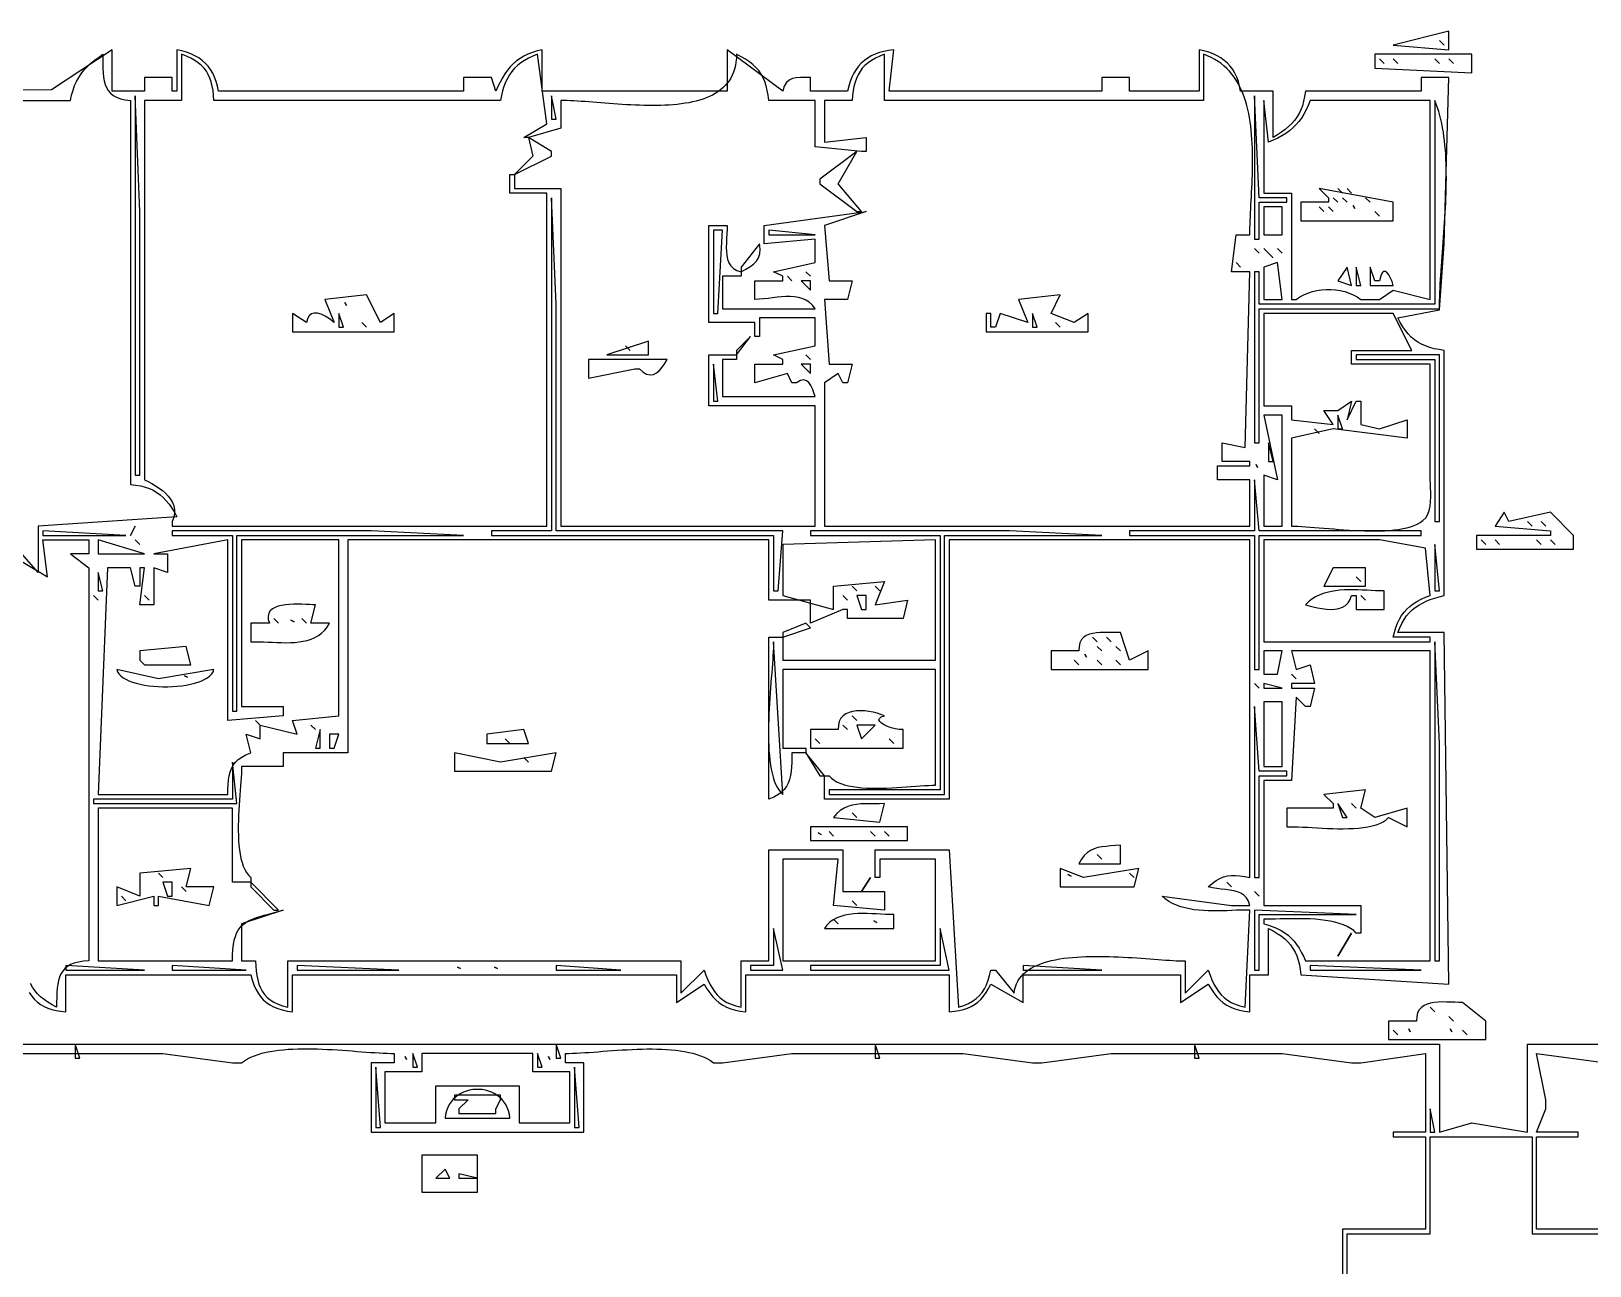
# Model space of a CAD drawing. Extents: x 0 to 1224, y 0 to 792.
# Drawn here: x 230.5 to 567.5, y 283.1 to 550 of the extents above; entities that cross this region are included whole.
import ezdxf

# ---------------------------------------------------------------- set-up
doc = ezdxf.new("R2010")
doc.units = 0
doc.layers.add('C7', color=7, linetype='CONTINUOUS')

msp = doc.modelspace()

# ---------------------------------------------------------------- linework, layer by layer
at = {"layer": 'C7'}
for points in [[(525, 547), (537, 546), (537, 550), (525, 547)], [(230.0446, 342.1351), (230.6078, 341.3561), (231.2063, 340.6724), (231.8463, 340.0786), (232.5338, 339.5696), (233.2751, 339.14), (234.0761, 338.7847), (234.9429, 338.4983), (235.8818, 338.2755), (236.8988, 338.1112), (238, 338), (238, 346), (278, 346), (278.3066, 344.8731), (278.6647, 343.8418), (279.0779, 342.9034), (279.5495, 342.0549), (280.0831, 341.2935), (280.6821, 340.6165), (281.3501, 340.0209), (282.0904, 339.504), (282.9066, 339.0628), (283.8022, 338.6947), (284.7806, 338.3967), (285.8454, 338.1661), (287, 338), (287, 346), (370, 346), (370, 340), (376, 344), (376.599, 342.9773), (377.2147, 342.0691), (377.8561, 341.2691), (378.5322, 340.5708), (379.2521, 339.968), (380.0249, 339.4543), (380.8597, 339.0233), (381.7656, 338.6687), (382.7515, 338.3842), (383.8266, 338.1634), (385, 338), (385, 346), (429, 346), (429, 338), (430.1011, 338.1112), (431.1181, 338.2755), (432.0569, 338.4983), (432.9238, 338.7847), (433.7248, 339.14), (434.466, 339.5696), (435.1536, 340.0786), (435.7936, 340.6724), (436.3921, 341.3561), (436.9552, 342.1351), (437.4892, 343.0146), (438, 344), (445, 340), (445, 346), (479, 346), (479, 340), (485, 344), (485.599, 342.9773), (486.2147, 342.0691), (486.8561, 341.2691), (487.5322, 340.5708), (488.2521, 339.968), (489.025, 339.4543), (489.8598, 339.0233), (490.7656, 338.6687), (491.7515, 338.3842), (492.8266, 338.1634), (494, 338), (494, 346), (498, 346), (498, 356), (499.0088, 355.4907), (499.931, 354.9541), (500.7687, 354.3856), (501.5243, 353.781), (502.1999, 353.136), (502.7979, 352.4462), (503.3205, 351.7072), (503.77, 350.9149), (504.1487, 350.0647), (504.4587, 349.1525), (504.7024, 348.1738), (504.8821, 347.1244), (505, 346), (537, 344), (536, 420), (526, 420), (526.3984, 421.0301), (526.8423, 421.9657), (527.3323, 422.8128), (527.8694, 423.5772), (528.4543, 424.265), (529.0877, 424.8823), (529.7705, 425.435), (530.5035, 425.9291), (531.2875, 426.3707), (532.1233, 426.7657), (533.0116, 427.1201), (533.9533, 427.4399), (534.9491, 427.7312), (536, 428), (536, 481), (534.8973, 481.1522), (533.8625, 481.3575), (532.8923, 481.6191), (531.9832, 481.9399), (531.132, 482.323), (530.3352, 482.7714), (529.5895, 483.2884), (528.8915, 483.8769), (528.238, 484.54), (527.6254, 485.2808), (527.0504, 486.1023), (526.5097, 487.0077), (526, 488), (534.972229, 489.742279), (536, 504), (537, 540), (531, 540), (531, 537), (506, 537), (505.842, 535.8801), (505.6267, 534.8466), (505.3525, 533.8918), (505.0177, 533.0081), (504.6207, 532.188), (504.1596, 531.4237), (503.6329, 530.7077), (503.0388, 530.0324), (502.3758, 529.3902), (501.6421, 528.7734), (500.836, 528.1745), (499.9558, 527.5859), (499, 527), (499, 537), (492, 537), (491.791, 538.0953), (491.5155, 539.1119), (491.1734, 540.0521), (490.7647, 540.9181), (490.2893, 541.7123), (489.7471, 542.4368), (489.1381, 543.094), (488.4623, 543.6862), (487.7195, 544.2155), (486.9098, 544.6844), (486.033, 545.095), (485.0892, 545.4496), (484.0782, 545.7505), (483, 546), (483, 537), (468, 537), (468, 540), (462, 540), (462, 537), (416, 537), (417, 546), (415.9, 545.8453), (414.8651, 545.6329), (413.8944, 545.3614), (412.9873, 545.0295), (412.1431, 544.6357), (411.361, 544.1788), (410.6404, 543.6574), (409.9804, 543.07), (409.3804, 542.4155), (408.8397, 541.6923), (408.3576, 540.8992), (407.9332, 540.0347), (407.566, 539.0976), (407.2551, 538.0865), (407, 537), (399, 537), (399, 540), (397.855, 540.0067), (396.8174, 540.004), (395.8901, 539.942), (395.0755, 539.7709), (394.3766, 539.441), (393.7959, 538.9024), (393.3361, 538.1053), (393, 537), (381, 546), (381, 537), (341, 537), (341, 546), (339.8964, 545.7405), (338.8692, 545.4235), (337.9142, 545.0486), (337.0273, 544.6155), (336.2044, 544.1238), (335.4414, 543.5731), (334.7342, 542.963), (334.0787, 542.2932), (333.4707, 541.5634), (332.9061, 540.773), (332.3809, 539.9219), (331.8908, 539.0096), (331.4319, 538.0357), (331, 537), (330, 540), (324, 540), (324, 537), (271, 537), (270.791, 538.0953), (270.5155, 539.1119), (270.1734, 540.0521), (269.7647, 540.9181), (269.2893, 541.7123), (268.7471, 542.4368), (268.1381, 543.094), (267.4623, 543.6862), (266.7195, 544.2155), (265.9098, 544.6844), (265.033, 545.095), (264.0892, 545.4496), (263.0782, 545.7505), (262, 546), (262, 537), (261, 537), (261, 540), (255, 540), (255, 537), (248, 537), (248, 546), (234.895065, 537.317871), (192, 537)], [(535, 548), (536, 547), (535, 548)], [(147, 535), (239, 535), (239.2455, 536.1633), (239.5435, 537.2358), (239.8968, 538.2266), (240.3079, 539.145), (240.7795, 540.0003), (241.3144, 540.8017), (241.9151, 541.5587), (242.5844, 542.2803), (243.3248, 542.976), (244.1391, 543.655), (245.0299, 544.3265), (246, 545), (245.9979, 543.9253), (245.9986, 542.8928), (246.0146, 541.9062), (246.0586, 540.9692), (246.1431, 540.0854), (246.2809, 539.2588), (246.4845, 538.4928), (246.7666, 537.7914), (247.1399, 537.1581), (247.6168, 536.5969), (248.2102, 536.1112), (248.9325, 535.705), (249.7965, 535.3819), (250.8148, 535.1456), (252, 535), (252, 452), (253.131, 451.8798), (254.1786, 451.6955), (255.149, 451.4456), (256.0486, 451.1285), (256.8838, 450.7427), (257.6607, 450.2867), (258.3857, 449.7589), (259.0652, 449.1579), (259.7054, 448.482), (260.3127, 447.7298), (260.8933, 446.8998), (261.4536, 445.9903), (262, 445), (232, 443), (232, 433), (225, 441)], [(263, 545), (263, 535), (255, 535), (255, 453), (255.7907, 452.6125), (256.5882, 452.1864), (257.3767, 451.7215), (258.1407, 451.2176), (258.8647, 450.6746), (259.5329, 450.0922), (260.1297, 449.4704), (260.6397, 448.809), (261.0471, 448.1078), (261.3363, 447.3667), (261.4919, 446.5855), (261.498, 445.7641), (261.3393, 444.9023), (261, 444), (261, 443), (342, 443), (342, 515), (334, 515), (334, 519), (335, 519), (335, 516), (345, 516), (345, 443), (400, 443), (400, 469), (377, 469), (377, 480), (383, 480), (383, 479), (380, 479), (380, 471), (400, 471), (399.729, 471.8417), (399.4187, 472.6613), (399.056, 473.4032), (398.6278, 474.0118), (398.1211, 474.4313), (397.523, 474.6063), (396.8202, 474.4811), (396, 474), (395, 474), (394, 476), (387, 474), (387, 478), (393, 478), (393, 479), (391, 480), (400, 482), (400, 488), (388, 488), (388, 484), (387, 484), (387, 487), (377, 487), (377, 508), (381, 508), (380.9782, 507.1062), (380.926, 506.1746), (380.8632, 505.221), (380.8095, 504.2614), (380.7848, 503.312), (380.8087, 502.3886), (380.9011, 501.5074), (381.0817, 500.6842), (381.3703, 499.9351), (381.7867, 499.2762), (382.3506, 498.7233), (383.0817, 498.2926), (384, 498), (384, 497), (380, 497), (380, 490), (400, 490), (399.4055, 490.7744), (398.7408, 491.3909), (398.0131, 491.8646), (397.2295, 492.211), (396.3974, 492.4452), (395.524, 492.5828), (394.6165, 492.639), (393.6822, 492.6292), (392.7284, 492.5687), (391.7622, 492.4729), (390.7909, 492.357), (389.8218, 492.2364), (388.8621, 492.1265), (387.9191, 492.0425), (387, 492), (387, 496), (393, 496), (393, 497), (391, 498), (400, 500), (400, 505), (389, 504), (389, 508), (411, 511), (402, 508), (403, 496), (408, 496), (407, 492), (402, 492), (403, 478), (408, 478), (407, 474), (406, 474), (405, 476), (402, 474), (402, 443), (494, 443), (494, 453), (487, 453), (487, 456), (494, 456), (494, 457), (488, 457), (488, 461), (493, 460), (494, 498), (490, 498), (491, 506), (494, 506), (494.0051, 506.7297), (494.0196, 507.4847), (494.0424, 508.2635), (494.0724, 509.0648), (494.1083, 509.887), (494.149, 510.7287), (494.1934, 511.5886), (494.2403, 512.4651), (494.2885, 513.3568), (494.3368, 514.2623), (494.3842, 515.1801), (494.4294, 516.1089), (494.4713, 517.0471), (494.5088, 517.9933), (494.5406, 518.9462), (494.5656, 519.9042), (494.5827, 520.8659), (494.5907, 521.8299), (494.5884, 522.7947), (494.5747, 523.7589), (494.5485, 524.7211), (494.5084, 525.6798), (494.4535, 526.6336), (494.3826, 527.5811), (494.2944, 528.5208), (494.1878, 529.4513), (494.0617, 530.3711), (493.915, 531.2788), (493.7463, 532.1729), (493.5547, 533.0521), (493.3389, 533.9149), (493.0977, 534.7598), (492.8301, 535.5855), (492.5348, 536.3904), (492.2107, 537.1732), (491.8567, 537.9324), (491.4715, 538.6665), (491.0541, 539.3741), (490.6032, 540.0539), (490.1177, 540.7043), (489.5964, 541.3239), (489.0382, 541.9113), (488.442, 542.465), (487.8065, 542.9836), (487.1306, 543.4657), (486.4132, 543.9098), (485.653, 544.3145), (484.849, 544.6784), (484, 545), (484, 535), (415, 535), (415, 545), (413.9646, 544.6021), (413.0299, 544.1647), (412.1911, 543.6853), (411.4438, 543.1618), (410.7834, 542.5918), (410.2054, 541.9731), (409.7052, 541.3035), (409.2782, 540.5807), (408.92, 539.8024), (408.6259, 538.9664), (408.3914, 538.0704), (408.2119, 537.1122), (408.083, 536.0894), (408, 535), (402, 535), (402, 526), (411, 527), (411, 524), (410, 524), (400, 525), (400, 535), (390, 535), (389.8547, 536.139), (389.6604, 537.1978), (389.4123, 538.1812), (389.1062, 539.0945), (388.7375, 539.9428), (388.3018, 540.7311), (387.7945, 541.4646), (387.2114, 542.1484), (386.5478, 542.7875), (385.7993, 543.3871), (384.9615, 543.9523), (384.0298, 544.4882), (383, 545), (382.9703, 544.1381), (382.8887, 543.3201), (382.7567, 542.5449), (382.5757, 541.8114), (382.3474, 541.1186), (382.0732, 540.4655), (381.7547, 539.8509), (381.3933, 539.2738), (380.9908, 538.7332), (380.5485, 538.228), (380.068, 537.7572), (379.5508, 537.3196), (378.9986, 536.9143), (378.4127, 536.5401), (377.7947, 536.1961), (377.1462, 535.8811), (376.4687, 535.5941), (375.7637, 535.3341), (375.0328, 535.1), (374.2774, 534.8907), (373.4992, 534.7051), (372.6996, 534.5423), (371.8802, 534.4011), (371.0424, 534.2806), (370.188, 534.1795), (369.3183, 534.097), (368.4349, 534.0319), (367.5393, 533.9832), (366.6331, 533.9498), (365.7178, 533.9306), (364.7949, 533.9247), (363.866, 533.9308), (362.9326, 533.9481), (361.9962, 533.9754), (361.0583, 534.0117), (360.1205, 534.0559), (359.1844, 534.107), (358.2513, 534.1638), (357.323, 534.2254), (356.4009, 534.2907), (355.4864, 534.3587), (354.5813, 534.4281), (353.687, 534.4982), (352.805, 534.5676), (351.9368, 534.6355), (351.0841, 534.7007), (350.2482, 534.7622), (349.4309, 534.8189), (348.6335, 534.8698), (347.8576, 534.9139), (347.1048, 534.9499), (346.3766, 534.977), (345.6744, 534.994), (345, 535), (345, 529), (338, 527), (337, 527), (342, 530), (340, 545), (338.9579, 544.6062), (338.0031, 544.1711), (337.132, 543.6927), (336.3408, 543.1688), (335.6257, 542.5977), (334.9831, 541.9772), (334.4091, 541.3054), (333.9, 540.5804), (333.4522, 539.8001), (333.0618, 538.9625), (332.7251, 538.0657), (332.4384, 537.1076), (332.1979, 536.0864), (332, 535), (270, 535), (269.9394, 536.111), (269.8292, 537.1485), (269.665, 538.1156), (269.4422, 539.0154), (269.1563, 539.851), (268.8028, 540.6255), (268.3772, 541.3422), (267.8749, 542.0041), (267.2916, 542.6143), (266.6226, 543.176), (265.8634, 543.6922), (265.0096, 544.1662), (264.0566, 544.6011), (263, 545)], [(521, 545), (521, 542), (542, 541), (542, 545), (521, 545)], [(522, 544), (523, 543), (522, 544)], [(525, 544), (526, 543), (525, 544)], [(534, 544), (535, 543), (534, 544)], [(537, 544), (538, 543), (537, 544)], [(253, 536), (253, 454), (254, 454), (254, 511), (253, 536)], [(343, 536), (343, 531), (344, 531), (343, 536)], [(495, 536), (495, 505), (496, 505), (496, 513), (502, 513), (502, 514), (496, 514), (495, 536)], [(534, 535), (534, 491), (496, 491), (496, 498), (495, 498), (495, 461), (496, 461), (496, 490), (535, 490), (535.0054, 490.8418), (535.0211, 491.7049), (535.0463, 492.588), (535.0803, 493.4902), (535.1222, 494.4105), (535.1713, 495.3478), (535.2267, 496.3011), (535.2878, 497.2693), (535.3536, 498.2515), (535.4235, 499.2466), (535.4966, 500.2536), (535.5722, 501.2714), (535.6495, 502.2991), (535.7276, 503.3355), (535.8058, 504.3798), (535.8834, 505.4308), (535.9595, 506.4875), (536.0333, 507.5489), (536.1041, 508.6139), (536.1711, 509.6816), (536.2334, 510.7509), (536.2904, 511.8208), (536.3412, 512.8903), (536.385, 513.9582), (536.4211, 515.0237), (536.4487, 516.0856), (536.4669, 517.143), (536.4751, 518.1947), (536.4723, 519.2399), (536.4579, 520.2774), (536.431, 521.3063), (536.3909, 522.3254), (536.3368, 523.3339), (536.2679, 524.3305), (536.1833, 525.3144), (536.0824, 526.2845), (535.9644, 527.2398), (535.8283, 528.1792), (535.6736, 529.1017), (535.4993, 530.0063), (535.3048, 530.8919), (535.0891, 531.7576), (534.8516, 532.6022), (534.5914, 533.4249), (534.3078, 534.2245), (534, 535)], [(497, 535), (497, 515), (503, 515), (503, 492), (504, 492), (504.797, 492.5407), (505.6524, 493.0042), (506.5573, 493.3905), (507.5026, 493.6995), (508.4794, 493.9313), (509.4786, 494.0858), (510.4913, 494.163), (511.5086, 494.163), (512.5213, 494.0858), (513.5205, 493.9313), (514.4973, 493.6995), (515.4426, 493.3905), (516.3475, 493.0042), (517.2029, 492.5407), (518, 492), (519, 492), (521, 492), (522, 492), (525, 494), (533, 492), (533, 535), (507, 535), (506.6047, 533.9408), (506.168, 532.9607), (505.6877, 532.0548), (505.1617, 531.2181), (504.5876, 530.4457), (503.9632, 529.7329), (503.2865, 529.0748), (502.555, 528.4664), (501.7666, 527.9028), (500.9192, 527.3793), (500.0104, 526.8909), (499.038, 526.4327), (498, 526), (497, 535)], [(338, 527), (339, 523), (335, 519), (343, 523), (343, 524), (338, 527)], [(409, 524), (401, 518), (401, 517), (409, 511), (410, 511), (405, 517), (409, 524)], [(509, 516), (511, 514), (511, 513), (505, 513), (505, 509), (525, 509), (525, 513), (509, 516)], [(513, 516), (514, 515), (513, 516)], [(515, 516), (516, 515), (515, 516)], [(343, 514), (343, 442), (330, 442), (330, 441), (391, 441), (391, 429), (392, 429), (393, 442), (344, 442), (344, 491), (343, 514)], [(512, 514), (513, 513), (512, 514)], [(514, 514), (515, 513), (514, 514)], [(516.333313, 512.333313), (516.666687, 511.666656), (516.333313, 512.333313)], [(519, 514), (520, 513), (519, 514)], [(497, 512), (497, 506), (501, 506), (501, 512), (497, 512)], [(509, 512), (510, 511), (509, 512)], [(511, 512), (512, 511), (511, 512)], [(521, 511), (522, 510), (521, 511)], [(378, 507), (378, 489), (379, 489), (380, 507), (378, 507)], [(390, 507), (390, 506), (400, 506), (390, 507)], [(388, 504), (384, 499), (384, 498), (385.0089, 498.5293), (385.9092, 499.0722), (386.6824, 499.6534), (387.3102, 500.2978), (387.7742, 501.0299), (388.0561, 501.8744), (388.1374, 502.8562), (388, 504)], [(495, 503), (496, 502), (495, 503)], [(497, 503), (499, 501), (497, 503)], [(500, 503), (501, 502), (500, 503)], [(491, 500), (492, 499), (491, 500)], [(500, 500), (497, 499), (497, 492), (501, 492), (500, 500)], [(515, 499), (513, 496), (516, 495), (515, 499)], [(517, 499), (517, 495), (518, 495), (517, 499)], [(520, 499), (520, 495), (525, 495), (524.7308, 495.8533), (524.4169, 496.632), (524.0704, 497.2886), (523.7038, 497.7754), (523.3293, 498.045), (522.9594, 498.0498), (522.6063, 497.7422), (522.2824, 497.0748), (522, 496), (521, 496), (520, 499)], [(394, 497), (395, 496), (394, 497)], [(397, 496), (399, 494), (399, 496), (397, 496)], [(398, 498), (399, 497), (398, 498)], [(294, 492), (296, 487), (294.9902, 487.7807), (294.049, 488.3825), (293.1838, 488.7983), (292.4019, 489.0212), (291.7107, 489.0444), (291.1175, 488.8607), (290.6298, 488.4634), (290.2548, 487.8455), (290, 487), (287, 489), (287, 485), (309, 485), (309, 489), (306, 487), (303, 493), (294, 492)], [(444, 492), (446, 487), (440, 489), (439, 486), (438, 486), (438, 489), (437, 489), (437, 485), (459, 485), (459, 489), (456, 487), (451, 489), (453, 493), (444, 492)], [(297, 489), (297, 486), (298, 486), (297, 489)], [(298.333344, 491.333344), (298.666656, 490.666656), (298.333344, 491.333344)], [(447, 489), (447, 486), (448, 486), (447, 489)], [(497, 489), (497, 469), (503, 469), (503, 466), (512, 465), (510, 468), (513, 468), (516, 470), (515, 466), (517, 470), (518, 470), (518, 465), (522, 464), (528, 466), (528, 462), (512, 464), (503, 462), (503, 443), (503.6922, 442.9903), (504.4458, 442.9629), (505.2562, 442.92), (506.1185, 442.8638), (507.0281, 442.7967), (507.9803, 442.7208), (508.9705, 442.6386), (509.9938, 442.5521), (511.0456, 442.4637), (512.1212, 442.3757), (513.2159, 442.2903), (514.3251, 442.2098), (515.4439, 442.1364), (516.5677, 442.0725), (517.6919, 442.0202), (518.8117, 441.9819), (519.9223, 441.9598), (521.0192, 441.9562), (522.0977, 441.9733), (523.1529, 442.0135), (524.1802, 442.0789), (525.175, 442.1718), (526.1325, 442.2946), (527.048, 442.4494), (527.9169, 442.6386), (528.7343, 442.8644), (529.4958, 443.1291), (530.1964, 443.4349), (530.8316, 443.7841), (531.3966, 444.179), (532.0105, 444.8063), (532.4626, 445.5584), (532.7755, 446.4096), (532.9724, 447.3345), (533.0761, 448.3075), (533.1096, 449.303), (533.0957, 450.2955), (533.0576, 451.2596), (533.018, 452.1695), (533, 453), (533, 478), (516, 478), (516, 481), (529, 481), (525, 489), (497, 489)], [(302, 487), (303, 486), (302, 487)], [(452, 487), (453, 486), (452, 487)], [(355, 480), (364, 480), (364, 483), (355, 480)], [(359, 482), (360, 481), (359, 482)], [(386, 484), (383, 481), (383, 480), (386, 484)], [(351, 479), (351, 475), (361, 477), (362, 477), (362.7963, 476.2567), (363.5692, 475.8328), (364.3146, 475.6948), (365.0288, 475.8093), (365.7081, 476.1429), (366.3487, 476.6622), (366.9467, 477.3338), (367.4984, 478.1242), (368, 479), (351, 479)], [(398, 480), (399, 479), (398, 480)], [(517, 480), (517, 479), (534, 479), (534, 444), (535, 444), (535, 480), (517, 480)], [(378, 478), (378, 470), (379, 470), (378, 478)], [(397, 478), (399, 476), (399, 478), (397, 478)], [(497, 467), (500, 453), (497, 454), (497, 443), (501, 443), (501, 467), (497, 467)], [(513, 467), (513, 464), (514, 464), (513, 467)], [(508, 464), (509, 463), (508, 464)], [(498, 461), (498, 457), (499, 457), (498, 461)], [(495.333344, 456.333344), (495.666656, 455.666656), (495.333344, 456.333344)], [(495, 453), (495, 442), (468, 442), (468, 441), (495, 441), (495, 412), (496, 412), (496, 441), (531, 441), (531, 442), (496, 442), (495, 453)], [(549, 446), (547, 443), (559, 442), (559, 441), (543, 441), (543, 438), (564, 438), (564, 441), (559, 446), (550, 444), (549, 446)], [(233, 442), (233, 441), (251, 441), (233, 442)], [(253, 443), (252, 441), (253, 443)], [(261, 442), (261, 441), (274, 441), (274, 403), (275, 403), (275, 441), (324, 441), (304, 442), (261, 442)], [(399, 442), (399, 441), (427, 441), (427, 386), (403, 386), (403, 385), (428, 385), (428, 441), (462, 441), (442, 442), (399, 442)], [(554, 444), (555, 443), (554, 444)], [(557, 444), (558, 443), (557, 444)], [(224, 438), (234, 432), (233, 440), (243, 440), (243, 437), (239, 437), (243, 434), (243, 349), (241.7951, 348.9168), (240.7374, 348.7538), (239.8173, 348.5124), (239.025, 348.1945), (238.3511, 347.8015), (237.7859, 347.3352), (237.3199, 346.7972), (236.9433, 346.1892), (236.6466, 345.5127), (236.4202, 344.7695), (236.2545, 343.9611), (236.1398, 343.0892), (236.0667, 342.1556), (236.0254, 341.1617), (236.0063, 340.1093), (236, 339), (235.0077, 339.5097), (234.1023, 340.0504), (233.2808, 340.6253), (232.54, 341.2379), (231.8769, 341.8915), (231.2884, 342.5895), (230.7714, 343.3352), (230.323, 344.1319)], [(245, 440), (245, 437), (255, 437), (245, 440)], [(257, 437), (260, 437), (260, 433), (257, 434), (257, 426), (254, 426), (255, 434), (254, 434), (254, 430), (253, 430), (252, 434), (247, 434), (245, 385), (273, 385), (273.022, 386.1121), (273.0701, 387.1481), (273.1578, 388.1112), (273.2991, 389.0043), (273.5075, 389.8305), (273.7968, 390.593), (274.1807, 391.2947), (274.673, 391.9388), (275.2873, 392.5283), (276.0374, 393.0662), (276.9371, 393.5558), (278, 394), (277, 398), (280, 397), (280, 400), (288, 398), (287, 401), (297, 402), (297, 440), (276, 440), (276, 404), (285, 404), (285, 402), (273, 401), (273, 440), (257, 437)], [(299, 440), (299, 406), (299, 395), (299, 394), (285, 394), (285, 391), (276, 391), (275.9891, 390.2872), (275.9588, 389.5074), (275.9124, 388.6666), (275.8531, 387.7713), (275.7843, 386.8277), (275.7093, 385.8421), (275.6313, 384.8208), (275.5538, 383.7701), (275.4799, 382.6962), (275.4131, 381.6056), (275.3567, 380.5044), (275.3138, 379.3989), (275.2879, 378.2956), (275.2823, 377.2005), (275.3002, 376.1201), (275.3451, 375.0605), (275.4201, 374.0282), (275.5286, 373.0294), (275.6739, 372.0704), (275.8594, 371.1575), (276.0882, 370.2969), (276.3639, 369.495), (276.6895, 368.7581), (277.0686, 368.0924), (277.5043, 367.5043), (278, 367), (278, 366), (274, 366), (274, 382), (245, 382), (245, 349), (274, 349), (274.029, 350.3184), (274.1071, 351.4988), (274.2352, 352.5508), (274.4142, 353.4839), (274.6452, 354.3075), (274.929, 355.0312), (275.2667, 355.6645), (275.6593, 356.2169), (276.1076, 356.698), (276.6127, 357.1171), (277.1756, 357.484), (277.7972, 357.808), (278.4784, 358.0987), (279.2204, 358.3656), (280.0239, 358.6182), (280.89, 358.866), (281.8197, 359.1186), (282.814, 359.3854), (283.8737, 359.6761), (285, 360), (276, 357), (276, 349), (279, 349), (279.0524, 347.8826), (279.1461, 346.8235), (279.288, 345.8237), (279.4849, 344.884), (279.7439, 344.0054), (280.0717, 343.1888), (280.4753, 342.4351), (280.9615, 341.7453), (281.5372, 341.1204), (282.2093, 340.5611), (282.9848, 340.0685), (283.8705, 339.6435), (284.8732, 339.287), (286, 339), (286, 349), (371, 349), (371, 342), (376, 347), (376.3981, 345.9181), (376.808, 344.9171), (377.2409, 343.9952), (377.7077, 343.151), (378.2197, 342.3829), (378.7879, 341.6891), (379.4235, 341.0682), (380.1374, 340.5185), (380.941, 340.0384), (381.8452, 339.6263), (382.8611, 339.2807), (384, 339), (384, 349), (390, 349), (390, 373), (406, 373), (406, 364), (415, 364), (415, 360), (404, 361), (405, 371), (393, 371), (393, 349), (426, 349), (426, 371), (414, 371), (414, 367), (413, 367), (413, 373), (429, 373), (431, 339), (432.1242, 339.3695), (433.1275, 339.7981), (434.0176, 340.2898), (434.8024, 340.8488), (435.4896, 341.4794), (436.087, 342.1857), (436.6024, 342.9719), (437.0436, 343.8423), (437.4184, 344.8009), (437.7346, 345.8521), (438, 347), (439, 347), (443, 342), (443.1157, 342.7191), (443.2945, 343.3959), (443.534, 344.0315), (443.832, 344.6272), (444.1861, 345.1841), (444.5941, 345.7033), (445.0537, 346.186), (445.5625, 346.6334), (446.1184, 347.0467), (446.7189, 347.427), (447.3618, 347.7755), (448.0448, 348.0933), (448.7656, 348.3817), (449.522, 348.6419), (450.3116, 348.8748), (451.1321, 349.0819), (451.9812, 349.2641), (452.8567, 349.4228), (453.7563, 349.5589), (454.6776, 349.6738), (455.6184, 349.7686), (456.5763, 349.8445), (457.5491, 349.9026), (458.5346, 349.9441), (459.5303, 349.9701), (460.534, 349.9819), (461.5434, 349.9806), (462.5563, 349.9674), (463.5703, 349.9434), (464.5831, 349.9099), (465.5924, 349.8679), (466.596, 349.8187), (467.5916, 349.7634), (468.5768, 349.7032), (469.5494, 349.6393), (470.507, 349.5727), (471.4474, 349.5048), (472.3683, 349.4367), (473.2675, 349.3695), (474.1425, 349.3044), (474.9911, 349.2426), (475.811, 349.1852), (476.6, 349.1335), (477.3557, 349.0885), (478.0758, 349.0515), (478.7581, 349.0237), (479.4003, 349.0061), (480, 349), (480, 342), (485, 347), (485.3981, 345.9181), (485.808, 344.9171), (486.2409, 343.9952), (486.7077, 343.151), (487.2197, 342.3829), (487.7879, 341.6891), (488.4235, 341.0682), (489.1374, 340.5185), (489.941, 340.0384), (490.8452, 339.6263), (491.8611, 339.2807), (493, 339), (494, 360), (493.0717, 359.9913), (492.1144, 359.9678), (491.1327, 359.9346), (490.131, 359.8971), (489.1137, 359.8604), (488.0852, 359.8299), (487.05, 359.8108), (486.0125, 359.8084), (484.9771, 359.828), (483.9484, 359.8748), (482.9306, 359.9542), (481.9284, 360.0713), (480.946, 360.2314), (479.988, 360.4398), (479.0588, 360.7018), (478.1629, 361.0227), (477.3045, 361.4077), (476.4883, 361.862), (475.7186, 362.391), (475, 363), (490, 361), (491, 361), (493, 361), (494, 361), (493.7083, 361.9119), (493.2787, 362.6372), (492.7275, 363.2004), (492.071, 363.6259), (491.3258, 363.938), (490.5081, 364.1612), (489.6344, 364.3199), (488.7212, 364.4385), (487.7847, 364.5414), (486.8414, 364.653), (485.9077, 364.7977), (485, 365), (485.8718, 365.7633), (486.7052, 366.3735), (487.5169, 366.8411), (488.3238, 367.1764), (489.1425, 367.39), (489.9898, 367.4925), (490.8824, 367.4942), (491.8372, 367.4057), (492.8708, 367.2374), (494, 367), (494, 440), (429, 440), (429, 384), (402, 384), (402, 389), (403, 389), (403.5121, 388.4973), (404.1087, 388.0576), (404.7833, 387.677), (405.5292, 387.3521), (406.3399, 387.0792), (407.2087, 386.8547), (408.1291, 386.6751), (409.0944, 386.5367), (410.0982, 386.4359), (411.1337, 386.3691), (412.1944, 386.3327), (413.2737, 386.3232), (414.3651, 386.3368), (415.4619, 386.3701), (416.5575, 386.4194), (417.6453, 386.4811), (418.7189, 386.5515), (419.7715, 386.6272), (420.7965, 386.7045), (421.7875, 386.7798), (422.7378, 386.8494), (423.6407, 386.9099), (424.4898, 386.9575), (425.2784, 386.9887), (426, 387), (426, 412), (393, 412), (393, 395), (398, 395), (398, 394), (395, 394), (394.9882, 392.94), (394.9633, 391.9151), (394.9121, 390.9289), (394.821, 389.985), (394.6767, 389.0871), (394.4658, 388.2389), (394.175, 387.444), (393.7907, 386.7061), (393.2997, 386.0289), (392.6885, 385.416), (391.9437, 384.8711), (391.052, 384.3979), (390, 384), (390, 419), (393, 419), (393, 414), (426, 414), (426, 440), (393, 439), (393, 428), (404, 425), (404, 430), (415, 431), (413, 426), (420, 427), (419, 423), (408, 423), (407, 423), (407, 425), (406, 425), (399, 422), (399, 427), (390, 427), (390, 440), (299, 440)], [(253, 440), (254, 439), (253, 440)], [(497, 440), (497, 418), (533, 418), (533, 419), (525, 419), (525.2511, 420.0787), (525.5536, 421.0795), (525.9099, 422.0061), (526.3226, 422.8621), (526.7943, 423.6513), (527.3276, 424.3774), (527.925, 425.0439), (528.5891, 425.6546), (529.3224, 426.2132), (530.1276, 426.7234), (531.0072, 427.1888), (531.9638, 427.6131), (533, 428), (531.972229, 438.257721), (522, 440), (497, 440)], [(534, 439), (534, 429), (535, 429), (534, 439)], [(544, 440), (545, 439), (544, 440)], [(547, 440), (548, 439), (547, 440)], [(556, 440), (557, 439), (556, 440)], [(559, 440), (560, 439), (559, 440)], [(245, 433), (245, 429), (246, 429), (245, 433)], [(512, 434), (510, 430), (519, 430), (519, 434), (512, 434)], [(517, 432), (518, 431), (517, 432)], [(244, 428), (245, 427), (244, 428)], [(255, 428), (256, 427), (255, 428)], [(406, 428), (407, 427), (406, 428)], [(408, 430), (409, 429), (408, 430)], [(409, 428), (410, 425), (411, 425), (411, 428), (409, 428)], [(413, 430), (414, 429), (413, 430)], [(506, 426), (506.8213, 425.759), (507.7053, 425.5273), (508.6325, 425.3201), (509.5835, 425.1529), (510.5387, 425.0412), (511.4788, 425.0005), (512.3843, 425.0461), (513.2357, 425.1937), (514.0135, 425.4585), (514.6983, 425.8561), (515.2706, 426.4019), (515.711, 427.1114), (516, 428), (517, 428), (517, 425), (523, 425), (523, 429), (522.0904, 429.0109), (521.1616, 429.0396), (520.2171, 429.0795), (519.2608, 429.1242), (518.2962, 429.1672), (517.3271, 429.2023), (516.3572, 429.2228), (515.3902, 429.2225), (514.4297, 429.1948), (513.4795, 429.1333), (512.5433, 429.0317), (511.6248, 428.8834), (510.7276, 428.6821), (509.8554, 428.4213), (509.0121, 428.0945), (508.2011, 427.6955), (507.4263, 427.2176), (506.6914, 426.6546), (506, 426)], [(518, 428), (519, 427), (518, 428)], [(282, 422), (278, 422), (278, 418), (278.8783, 418.016), (279.7873, 418.0046), (280.7213, 417.9735), (281.6747, 417.9306), (282.6419, 417.8836), (283.6173, 417.8404), (284.5954, 417.8087), (285.5704, 417.7964), (286.5369, 417.8113), (287.4892, 417.8611), (288.4217, 417.9538), (289.3288, 418.097), (290.205, 418.2985), (291.0445, 418.5663), (291.8419, 418.9081), (292.5915, 419.3317), (293.2877, 419.8448), (293.9249, 420.4554), (294.4975, 421.1712), (295, 422), (291, 422), (292, 426), (291.3682, 426.0101), (290.6454, 426.0346), (289.8507, 426.0646), (289.0036, 426.0909), (288.1232, 426.1045), (287.229, 426.0966), (286.3402, 426.0579), (285.4762, 425.9795), (284.6562, 425.8524), (283.8996, 425.6676), (283.2257, 425.416), (282.6537, 425.0887), (282.2031, 424.6766), (281.8931, 424.1707), (281.7431, 423.5619), (281.7722, 422.8414), (282, 422)], [(283, 423), (284, 422), (283, 423)], [(286.666656, 422.666656), (287.333344, 422.333344), (286.666656, 422.666656)], [(289, 423), (290, 422), (289, 423)], [(398, 422), (393, 420), (393, 419), (399, 421), (398, 422)], [(391, 418), (390.9917, 417.3488), (390.9683, 416.6342), (390.9313, 415.8605), (390.8825, 415.0318), (390.8237, 414.1523), (390.7565, 413.2262), (390.6828, 412.2578), (390.6042, 411.2512), (390.5225, 410.2107), (390.4395, 409.1404), (390.3568, 408.0445), (390.2763, 406.9272), (390.1996, 405.7928), (390.1284, 404.6455), (390.0646, 403.4894), (390.0099, 402.3287), (389.9659, 401.1677), (389.9345, 400.0106), (389.9173, 398.8615), (389.9161, 397.7246), (389.9327, 396.6042), (389.9687, 395.5045), (390.026, 394.4296), (390.1062, 393.3838), (390.2111, 392.3713), (390.3424, 391.3962), (390.5019, 390.4628), (390.6913, 389.5753), (390.9123, 388.7378), (391.1667, 387.9547), (391.4562, 387.23), (391.7825, 386.5679), (392.1474, 385.9728), (392.5527, 385.4487), (393, 385), (391, 418)], [(457, 416), (452, 416), (451, 416), (451, 412), (472, 412), (472, 416), (468, 414), (466, 420), (465.1541, 419.9675), (464.281, 419.9654), (463.3953, 419.9762), (462.5116, 419.9827), (461.6445, 419.9676), (460.8087, 419.9135), (460.0187, 419.8031), (459.2891, 419.6191), (458.6346, 419.3442), (458.0698, 418.9611), (457.6094, 418.4524), (457.2678, 417.8009), (457.0598, 416.9892), (457, 416)], [(460, 419), (461, 418), (460, 419)], [(463, 419), (464, 418), (463, 419)], [(534, 418), (534, 349), (535, 349), (535, 396), (534, 418)], [(254, 416), (254, 414), (255, 413), (265, 413), (264, 417), (254, 416)], [(458.333344, 415.333344), (458.666656, 414.666656), (458.333344, 415.333344)], [(461, 417), (462, 416), (461, 417)], [(465, 417), (466, 416), (465, 417)], [(497, 416), (497, 411), (500, 411), (501, 416), (497, 416)], [(503, 416), (504, 412), (507, 413), (508, 409), (503, 409), (503, 408), (508, 408), (507, 404), (506, 404), (504, 406), (503, 388), (497, 388), (497, 361), (518, 361), (518, 355), (517, 355), (516.4395, 355.5491), (515.7842, 356.032), (515.0427, 356.4526), (514.2239, 356.815), (513.3366, 357.1232), (512.3896, 357.3814), (511.3917, 357.5935), (510.3516, 357.7636), (509.2782, 357.8958), (508.1803, 357.9942), (507.0666, 358.0627), (505.946, 358.1054), (504.8273, 358.1265), (503.7192, 358.1299), (502.6306, 358.1197), (501.5702, 358.0999), (500.5469, 358.0747), (499.5694, 358.048), (498.6465, 358.0239), (497.7871, 358.0066), (497, 358), (497, 357), (498.0489, 356.7165), (499.0239, 356.3861), (499.9287, 356.0065), (500.7675, 355.5753), (501.5442, 355.0904), (502.2627, 354.5494), (502.9271, 353.95), (503.5414, 353.2899), (504.1095, 352.5669), (504.6354, 351.7787), (505.1232, 350.923), (505.5767, 349.9975), (506, 349), (533, 349), (533, 416), (503, 416)], [(249, 412), (249.1719, 411.505), (249.4621, 411.0454), (249.862, 410.6212), (250.3626, 410.2323), (250.9552, 409.8788), (251.6312, 409.5606), (252.3816, 409.2778), (253.1978, 409.0303), (254.0709, 408.8182), (254.9923, 408.6415), (255.9531, 408.5001), (256.9445, 408.394), (257.9579, 408.3233), (258.9845, 408.2879), (260.0154, 408.2879), (261.0419, 408.3233), (262.0553, 408.394), (263.0468, 408.5), (264.0076, 408.6414), (264.9289, 408.8182), (265.8021, 409.0303), (266.6182, 409.2778), (267.3687, 409.5606), (268.0446, 409.8788), (268.6373, 410.2323), (269.1379, 410.6212), (269.5377, 411.0454), (269.828, 411.505), (270, 412), (258, 410), (249, 412)], [(456, 414), (457, 413), (456, 414)], [(461, 414), (462, 413), (461, 414)], [(465, 414), (466, 413), (465, 414)], [(263.666656, 410.666656), (264.333344, 410.333344), (263.666656, 410.666656)], [(495, 409), (496, 408), (495, 409)], [(497, 409), (497, 408), (501, 408), (497, 409)], [(503, 411), (504, 410), (503, 411)], [(497, 405), (497, 391), (501, 391), (501, 405), (497, 405)], [(405, 399), (399, 399), (399, 395), (419, 395), (419, 399), (418.1762, 399.0509), (417.3183, 399.1935), (416.4683, 399.4118), (415.6683, 399.6901), (414.9603, 400.0129), (414.3864, 400.3642), (413.9886, 400.7284), (413.809, 401.0899), (413.8897, 401.4327), (414.2726, 401.7413), (415, 402), (414.2404, 402.2893), (413.4149, 402.5476), (412.5417, 402.7661), (411.639, 402.9357), (410.7253, 403.0473), (409.8187, 403.092), (408.9376, 403.0608), (408.1002, 402.9448), (407.3249, 402.7348), (406.6299, 402.422), (406.0335, 401.9973), (405.554, 401.4518), (405.2097, 400.7763), (405.019, 399.9621), (405, 399)], [(408, 402), (409, 401), (408, 402)], [(495, 404), (495, 367), (496, 367), (496, 389), (502, 389), (502, 390), (496, 390), (495, 404)], [(279, 401), (280, 400), (279, 401)], [(291, 400), (292, 399), (291, 400)], [(293, 399), (292, 395), (293, 395), (293, 399)], [(295, 398), (295, 395), (296, 395), (297, 398), (295, 398)], [(329, 398), (329, 396), (338, 396), (337, 399), (329, 398)], [(406, 400), (407, 399), (406, 400)], [(409, 400), (410, 397), (413, 400), (409, 400)], [(333, 397), (334, 396), (333, 397)], [(400, 397), (401, 396), (400, 397)], [(416, 397), (417, 396), (416, 397)], [(274, 392), (274, 384), (244, 384), (244, 383), (275, 383), (274, 392)], [(322, 394), (322, 390), (343, 390), (344, 394), (332, 392), (322, 394)], [(337, 393), (338, 392), (337, 393)], [(398, 394), (401, 389), (402, 389), (398, 394)], [(510, 385), (512, 383), (512, 382), (502, 382), (502, 378), (502.7535, 378.0142), (503.5809, 378.0052), (504.4744, 377.9774), (505.4259, 377.9348), (506.4276, 377.8819), (507.4715, 377.8228), (508.5497, 377.7617), (509.6543, 377.7031), (510.7774, 377.651), (511.9109, 377.6099), (513.0471, 377.5838), (514.1779, 377.5771), (515.2956, 377.5941), (516.392, 377.6389), (517.4593, 377.7159), (518.4897, 377.8293), (519.4751, 377.9834), (520.4076, 378.1823), (521.2793, 378.4305), (522.0824, 378.7321), (522.8088, 379.0913), (523.4506, 379.5125), (524, 380), (528, 378), (528, 382), (521, 380), (518, 382), (519, 386), (510, 385)], [(404, 380), (414, 379), (415, 383), (413.9456, 382.9782), (412.9011, 382.9797), (411.8709, 382.9849), (410.8598, 382.9745), (409.8721, 382.9291), (408.9125, 382.8292), (407.9856, 382.6554), (407.0959, 382.3885), (406.2479, 382.0088), (405.4462, 381.4971), (404.6954, 380.834), (404, 380)], [(408, 381), (409, 380), (408, 381)], [(513, 383), (514, 380), (515, 380), (513, 383)], [(516, 383), (517, 382), (516, 383)], [(399, 378), (399, 375), (420, 375), (420, 378), (399, 378)], [(400.666656, 376.666656), (401.333344, 376.333344), (400.666656, 376.666656)], [(403, 377), (404, 376), (403, 377)], [(412, 377), (413, 376), (412, 377)], [(415, 377), (416, 376), (415, 377)], [(457, 370), (466, 370), (466, 374), (464.9092, 373.9192), (463.8797, 373.8496), (462.9092, 373.7687), (461.9954, 373.6538), (461.1362, 373.4823), (460.3292, 373.2317), (459.5723, 372.8792), (458.8632, 372.4024), (458.1995, 371.7787), (457.5792, 370.9854), (457, 370)], [(461, 372), (462, 371), (461, 372)], [(254, 368), (254, 363), (249, 365), (249, 361), (257, 363), (257, 361), (258, 361), (258, 363), (269, 361), (270, 365), (264, 365), (265, 369), (254, 368)], [(258, 368), (259, 367), (258, 368)], [(453, 369), (453, 365), (469, 365), (470, 369), (458, 367), (453, 369)], [(454.666656, 367.666656), (455.333344, 367.333344), (454.666656, 367.666656)], [(468, 368), (469, 367), (468, 368)], [(259, 366), (260, 363), (261, 363), (261, 366), (259, 366)], [(263, 365), (264, 364), (263, 365)], [(278, 366), (278, 365), (283, 360), (284, 360), (278, 366)], [(412, 367), (410, 364), (412, 367)], [(489, 366), (490, 365), (489, 366)], [(495, 364), (496, 363), (495, 364)], [(250, 363), (251, 362), (250, 363)], [(408, 362), (409, 361), (408, 362)], [(402, 356), (417, 356), (417, 359), (416.1113, 359.0146), (415.1845, 359.0524), (414.2272, 359.1038), (413.2474, 359.1595), (412.2527, 359.2101), (411.251, 359.2462), (410.2501, 359.2584), (409.2578, 359.2374), (408.2818, 359.1736), (407.3301, 359.0578), (406.4103, 358.8805), (405.5303, 358.6324), (404.6979, 358.304), (403.9208, 357.8859), (403.207, 357.3688), (402.5641, 356.7433), (402, 356)], [(404, 358), (405, 357), (404, 358)], [(412.666656, 357.666656), (413.333344, 357.333344), (412.666656, 357.666656)], [(495, 360), (495, 347), (496, 347), (496, 359), (517, 359), (495, 360)], [(391, 356), (391, 348), (386, 348), (386, 347), (393, 347), (391, 356)], [(427, 356), (427, 348), (399, 348), (399, 347), (429, 347), (427, 356)], [(516, 355), (513, 350), (516, 355)], [(238, 348), (238, 347), (255, 347), (238, 348)], [(261, 348), (261, 347), (277, 347), (261, 348)], [(288, 348), (288, 347), (310, 347), (288, 348)], [(322.666656, 347.666656), (323.333344, 347.333344), (322.666656, 347.666656)], [(330.666656, 347.666656), (331.333344, 347.333344), (330.666656, 347.666656)], [(344, 348), (344, 347), (358, 347), (344, 348)], [(445, 348), (445, 347), (462, 347), (445, 348)], [(507, 348), (507, 347), (531, 347), (507, 348)], [(530, 336), (524, 336), (524, 332), (545, 332), (545, 336), (540, 340), (539.1761, 340.0139), (538.3107, 340.047), (537.4185, 340.0855), (536.5144, 340.1157), (535.6131, 340.1241), (534.7293, 340.0969), (533.8778, 340.0205), (533.0733, 339.8813), (532.3307, 339.6656), (531.6647, 339.3597), (531.09, 338.95), (530.6214, 338.4228), (530.2737, 337.7645), (530.0616, 336.9614), (530, 336)], [(533, 339), (534, 338), (533, 339)], [(537, 337), (538, 336), (537, 337)], [(525, 334), (526, 333), (525, 334)], [(528.333313, 334.333344), (528.666687, 333.666656), (528.333313, 334.333344)], [(537.333313, 334.333344), (537.666687, 333.666656), (537.333313, 334.333344)], [(540, 334), (541, 333), (540, 334)], [(97, 331), (249, 331.000763), (535, 331), (535, 312), (542, 314), (554, 312), (554, 331), (843, 331.035492)], [(240, 331), (240, 328), (241, 328), (240, 331)], [(344, 331), (344, 328), (345, 328), (344, 331)], [(413, 331), (413, 328), (414, 328), (413, 331)], [(482, 331), (482, 328), (483, 328), (482, 331)], [(222, 329), (259, 329), (274, 327), (275, 327), (276, 327), (276.6225, 327.4319), (277.2935, 327.8236), (278.0102, 328.1767), (278.7699, 328.4928), (279.57, 328.7736), (280.4076, 329.0208), (281.2803, 329.2359), (282.1852, 329.4208), (283.1197, 329.5769), (284.0811, 329.706), (285.0667, 329.8098), (286.0738, 329.8898), (287.0998, 329.9478), (288.1419, 329.9854), (289.1975, 330.0043), (290.2639, 330.0061), (291.3383, 329.9925), (292.4182, 329.9651), (293.5008, 329.9256), (294.5834, 329.8757), (295.6634, 329.8169), (296.738, 329.7511), (297.8046, 329.6797), (298.8605, 329.6046), (299.903, 329.5273), (300.9294, 329.4495), (301.937, 329.3728), (302.9232, 329.2989), (303.8852, 329.2296), (304.8204, 329.1663), (305.7261, 329.1108), (306.5996, 329.0648), (307.4382, 329.0299), (308.2392, 329.0077), (309, 329), (309, 327), (304, 327), (304, 312), (350, 312), (350, 327), (346, 327), (346, 329), (346.7653, 329.0079), (347.571, 329.0305), (348.4142, 329.066), (349.2923, 329.1128), (350.2023, 329.1689), (351.1415, 329.2327), (352.1071, 329.3024), (353.0964, 329.3763), (354.1066, 329.4525), (355.1348, 329.5294), (356.1784, 329.6052), (357.2344, 329.6781), (358.3002, 329.7464), (359.3729, 329.8082), (360.4498, 329.862), (361.528, 329.9058), (362.6049, 329.938), (363.6775, 329.9568), (364.7432, 329.9604), (365.7992, 329.947), (366.8426, 329.915), (367.8707, 329.8626), (368.8807, 329.7879), (369.8698, 329.6894), (370.8352, 329.5651), (371.7742, 329.4133), (372.684, 329.2324), (373.5617, 329.0204), (374.4046, 328.7757), (375.21, 328.4966), (375.975, 328.1812), (376.6968, 327.8278), (377.3728, 327.4346), (378, 327), (379, 327), (380, 327), (395, 329), (432, 329), (447, 327), (448, 327), (449, 327), (464, 329), (501, 329), (516, 327), (517, 327), (518, 327), (532, 329), (532, 312), (525, 312), (525, 311), (532, 311), (532, 291), (514, 291), (514, 236)], [(315, 329), (315, 325), (307, 325), (307, 314), (318, 314), (318, 322), (336, 322), (336, 314), (347, 314), (347, 325), (339, 325), (339, 329), (315, 329)], [(311.333344, 328.333344), (311.666656, 327.666656), (311.333344, 328.333344)], [(313, 329), (313, 326), (314, 326), (313, 329)], [(340, 329), (340, 326), (341, 326), (340, 329)], [(342.333344, 328.333344), (342.666656, 327.666656), (342.333344, 328.333344)], [(665, 291), (556, 291), (556, 311), (565, 311), (565, 312), (556, 312), (558, 317), (558, 318), (558, 319), (556, 329), (571, 327)], [(305, 326), (305, 313), (306, 313), (305, 326)], [(348, 326), (348, 313), (349, 313), (348, 326)], [(320, 315), (334, 315), (333.8895, 315.8298), (333.6993, 316.6003), (333.4353, 317.3116), (333.1032, 317.9636), (332.7091, 318.5563), (332.2589, 319.0897), (331.7584, 319.5639), (331.2135, 319.9788), (330.6303, 320.3344), (330.0146, 320.6308), (329.3722, 320.8679), (328.7092, 321.0457), (328.0314, 321.1642), (327.3447, 321.2235), (326.6551, 321.2235), (325.9684, 321.1642), (325.2906, 321.0457), (324.6276, 320.8679), (323.9853, 320.6308), (323.3695, 320.3344), (322.7863, 319.9788), (322.2415, 319.5639), (321.741, 319.0897), (321.2907, 318.5563), (320.8967, 317.9635), (320.5646, 317.3115), (320.3005, 316.6003), (320.1103, 315.8298), (320, 315)], [(322, 320), (322, 319), (325, 319), (323, 317), (323, 316), (331, 316), (331, 317), (332, 319), (332, 320), (322, 320)], [(533, 317), (533, 312), (534, 312), (533, 317)], [(515, 235), (515, 290), (533, 290), (533, 311), (555, 311), (555, 290), (664, 290)], [(315, 307), (315, 299), (327, 299), (327, 307), (315, 307)], [(318, 302), (321, 302), (320, 304), (318, 302)], [(323, 303), (323, 302), (327, 302), (323, 303)]]:
    msp.add_lwpolyline(points, dxfattribs=at)

doc.saveas('drawing.dxf')
